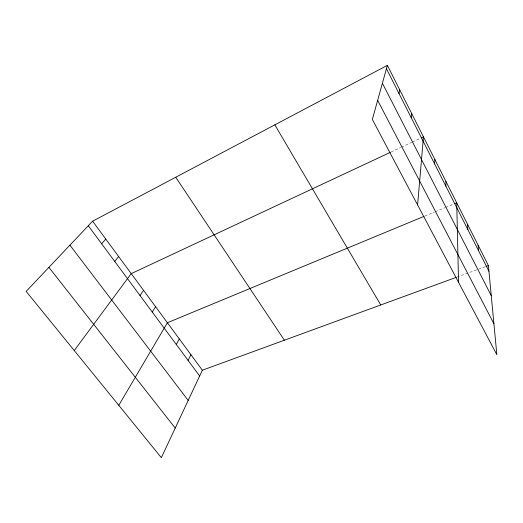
<?xml version="1.0" encoding="UTF-8"?>
<svg xmlns="http://www.w3.org/2000/svg" width="523" height="523" viewBox="0 0 523 523"><rect width="100%" height="100%" fill="white"/><g stroke="black" fill="none" stroke-linecap="round" stroke-linejoin="round"><path stroke-width="0.39" stroke-dasharray="2.62 1.96" d="M391.165 151.971L400.677 147.519M401.416 147.179L411.699 142.361M412.438 142.021L420.518 138.235M424.82 216.032L434.495 212.024M435.234 211.717L444.87 207.723M445.609 207.415L453.761 204.035M456.971 277.085L485.331 266.71"/><path stroke-width="0.78" d="M445.89 186.188L445.929 181.403M434.646 163.961L434.842 159.43M417.602 204.957L423.46 136.863L421.25 137.889M411.215 117.655L411.758 113.674M399.003 93.525L399.742 89.845M387.38 65.342L372.35 119.44L496.85 354.705L488.397 265.586L387.38 65.342L92.617 221.196L26.15 291.396L161.352 457.658L202.355 370.212L456.213 277.36M188.09 360.386L190.954 354.725M176.277 344.454L179.304 338.904M118.786 405.312L167.399 322.743L424.068 216.345M152.232 312.015L155.599 306.72M140.001 295.515L143.544 290.35M74.246 350.541L131.227 273.627L390.439 152.311M114.727 261.408L118.636 256.531M101.658 243.783L105.77 239.063M454.5 203.728L456.723 202.806L458.547 282.328M486.096 266.429L488.397 265.586M48.901 267.364L175.231 428.062M69.912 245.176L188.195 400.415M88.295 225.759L199.649 375.985M92.617 221.196L202.355 370.212M175.741 177.245L284.375 340.212M274.837 124.847L380.751 304.961M377.658 100.331L493.915 323.776M382.411 83.235L491.247 295.606M386.445 68.703L488.933 271.267M478.114 245.209L478.519 250.68M467.562 224.289L467.824 229.545"/></g></svg>
